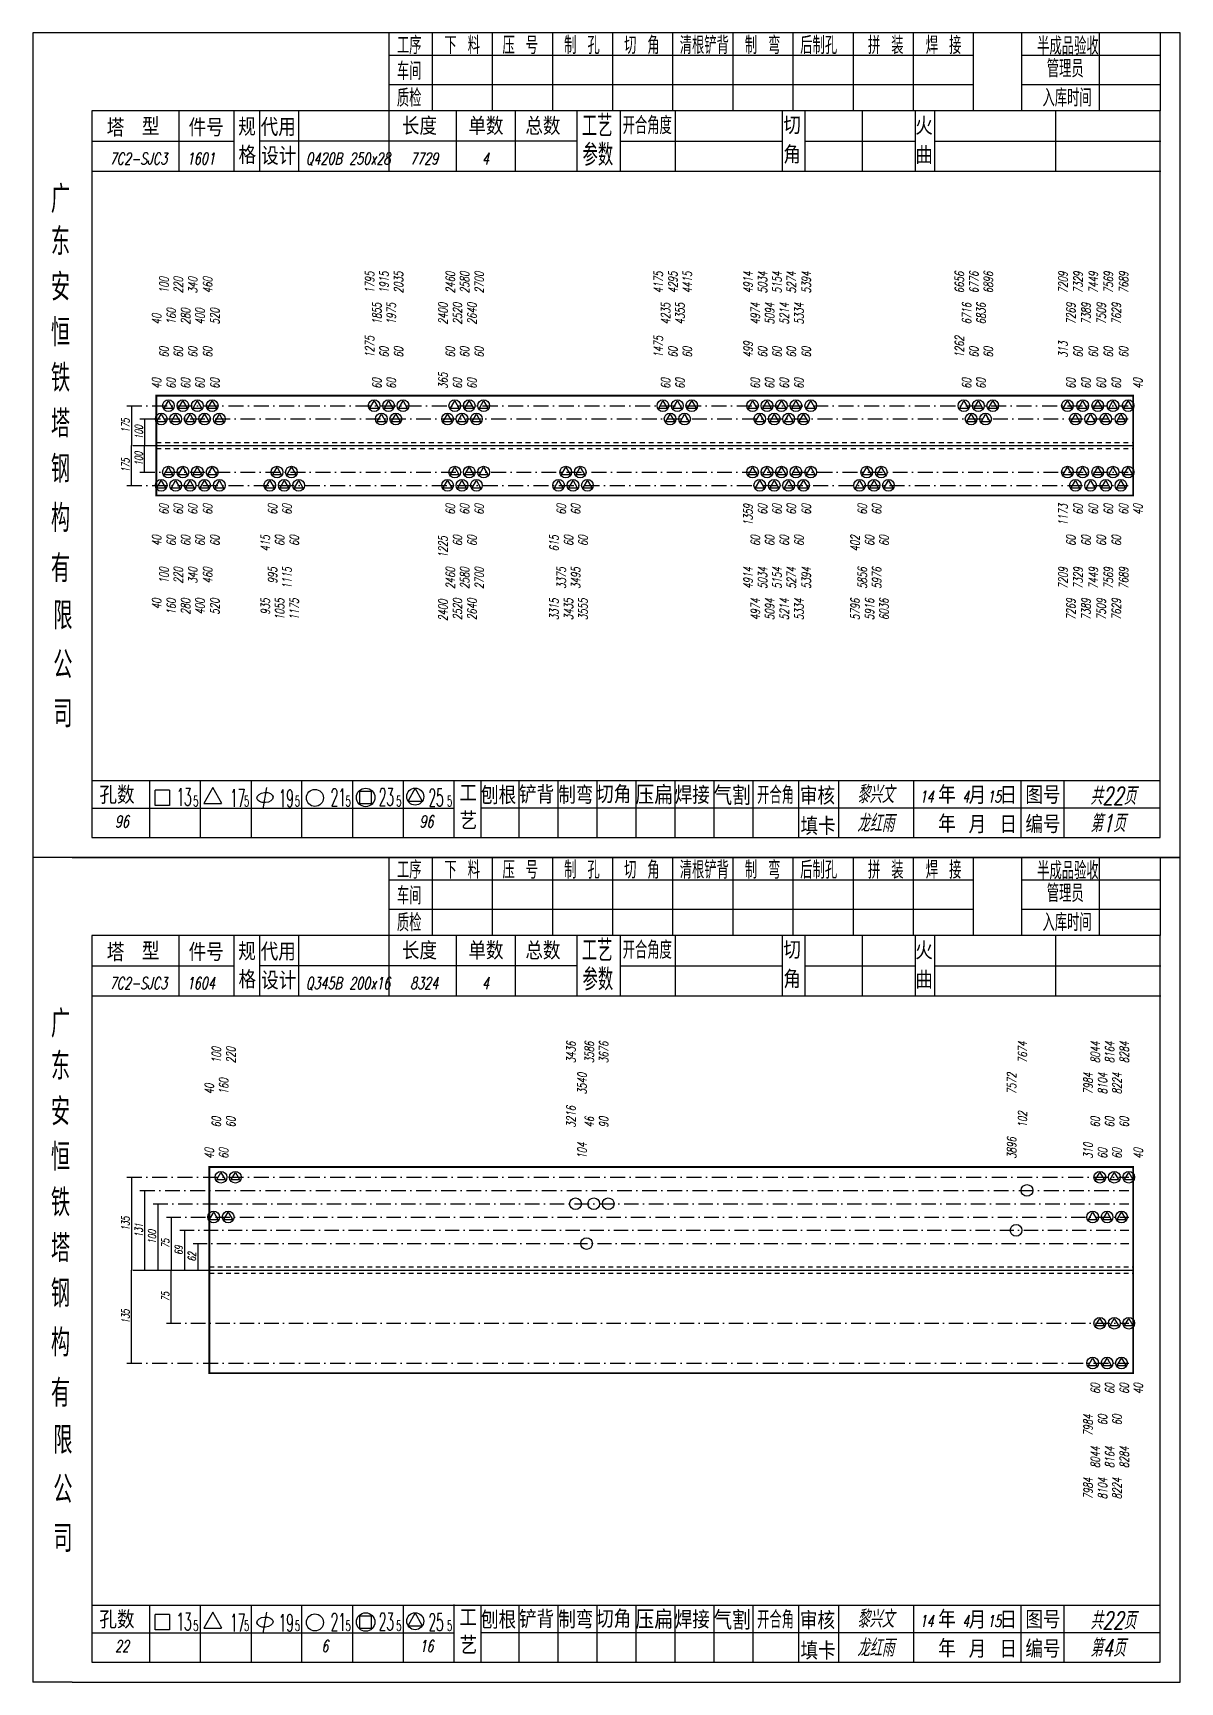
# Model space of a CAD drawing. Header units: millimetres. Extents: x -1378 to 644, y -1773 to 1979.
# Drawn here: x 51.5 to 345.3, y 1557.1 to 1979.4 of the extents above; entities that cross this region are included whole.
import ezdxf
from ezdxf.enums import TextEntityAlignment as Align

# ---------------------------------------------------------------- set-up
doc = ezdxf.new("R2010")
doc.units = ezdxf.units.MM
doc.linetypes.add('LPY8', pattern=[0.009, 0.005, -0.004])
doc.linetypes.add('LPY9', pattern=[0.025, 0.015, -0.005, 0, -0.005])
for name, color, linetype in [('1', 7, 'Continuous'), ('2', 7, 'Continuous'), ('21', 7, 'Continuous')]:
    doc.layers.add(name, color=color, linetype=linetype)
doc.styles.add('hz', font='txt.shx', dxfattribs={"width": 0.7, "oblique": 12, "bigfont": 'hztxt.shx'})

# ---------------------------------------------------------------- blocks, each defined once
blk = doc.blocks.new('xytfsc')
at = {"color": 243}
for p, q in [((-0.0818, 0.17567), (-0.0818, -0.0355)), ((0.212, 0.17567), (-0.0818, 0.17567)), ((0.00934, 0.17567), (0.00934, 0.15571)), ((0.02044, 0.17567), (0.02044, 0.15571)), ((0.03584, 0.17567), (0.03584, 0.15571)), ((0.05124, 0.17567), (0.05124, 0.15571)), ((0.06664, 0.17567), (0.06664, 0.15571)), ((0.08204, 0.17567), (0.08204, 0.15571)), ((0.09744, 0.17567), (0.09744, 0.15571)), ((0.11284, 0.17567), (0.11284, 0.15571)), ((0.12824, 0.17567), (0.12824, 0.15571)), ((0.14364, 0.17567), (0.14364, 0.15571)), ((0.15904, 0.17567), (0.15904, 0.15571)), ((0.15904, 0.17567), (0.15904, 0.15571)), ((0.17139, 0.17567), (0.17139, 0.1557)), ((0.19125, 0.17567), (0.19125, 0.1557)), ((0.20692, 0.17567), (0.20692, 0.1557)), ((0.212, 0.1457), (0.212, 0.17567)), ((0.15904, 0.16991), (0.00934, 0.16991)), ((0.20692, 0.16991), (0.17139, 0.16991)), ((0.15904, 0.16238), (0.00934, 0.16238)), ((0.20692, 0.16238), (0.17139, 0.16238)), ((-0.0667, 0.1557), (-0.0667, -0.03042)), ((0.20692, 0.1557), (-0.0667, 0.1557)), ((-0.04446, 0.15571), (-0.04446, 0.14021)), ((-0.01376, 0.15577), (-0.01376, 0.14027)), ((0.00934, 0.15571), (0.00934, 0.14021)), ((0.02657, 0.1558), (0.02657, 0.1403)), ((0.0417, 0.1558), (0.0417, 0.1403)), ((0.05749, 0.1557), (0.05749, 0.1402)), ((0.06861, 0.1557), (0.06861, 0.1402)), ((0.08265, 0.1557), (0.08265, 0.1402)), ((0.1101, 0.1557), (0.1101, 0.1402)), ((0.11589, 0.1557), (0.11589, 0.1402)), ((0.13059, 0.1557), (0.13059, 0.1402)), ((0.14414, 0.1557), (0.14414, 0.1402)), ((0.14915, 0.1557), (0.14915, 0.1402)), ((0.18007, 0.1557), (0.18007, 0.1402)), ((0.20692, -0.03042), (0.20692, 0.1557)), ((-0.03023, 0.14789), (-0.0667, 0.14789)), ((0.05749, 0.14795), (-0.02369, 0.14795)), ((0.06861, 0.14795), (0.1101, 0.14795)), ((0.11589, 0.14795), (0.14414, 0.14795)), ((0.14915, 0.14795), (0.2071, 0.14795)), ((0.212, -0.0355), (0.212, 0.1457)), ((0.2071, 0.1402), (-0.0667, 0.1402)), ((-0.0667, -0.0158), (0.20692, -0.0158)), ((-0.05193, -0.0158), (-0.05193, -0.03042)), ((-0.03893, -0.03042), (-0.03893, -0.0158)), ((-0.02593, -0.0158), (-0.02593, -0.03042)), ((-0.01293, -0.03042), (-0.01293, -0.0158)), ((0.00007, -0.0158), (0.00007, -0.03042)), ((0.01307, -0.03028), (0.01307, -0.0158)), ((0.04269, -0.03037), (0.04269, -0.0157)), ((0.05269, -0.03037), (0.05269, -0.0157)), ((0.06269, -0.03037), (0.06269, -0.0157)), ((0.07269, -0.03037), (0.07269, -0.0157)), ((0.08269, -0.03037), (0.08269, -0.0157)), ((0.09269, -0.03037), (0.09269, -0.0157)), ((0.10269, -0.03037), (0.10269, -0.0157)), ((0.1144, -0.03054), (0.1144, -0.01587)), ((0.12461, -0.03053), (0.12461, -0.01587)), ((0.14378, -0.03042), (0.14378, -0.01576)), ((0.17132, -0.03045), (0.17132, -0.01578)), ((0.18234, -0.03043), (0.18234, -0.01576)), ((-0.05048, -0.02216), (-0.05048, -0.01823)), ((-0.04687, -0.01823), (-0.05048, -0.01823)), ((-0.04687, -0.01823), (-0.04687, -0.02216)), ((-0.03572, -0.0176), (-0.03801, -0.0217)), ((-0.03347, -0.02167), (-0.03572, -0.0176)), ((-0.02201, -0.0176), (-0.02294, -0.02301)), ((0.00483, -0.01861), (0.00194, -0.01861)), ((0.00194, -0.02176), (0.00194, -0.01861)), ((0.00483, -0.01861), (0.00483, -0.02176)), ((0.01611, -0.01776), (0.01429, -0.02104)), ((0.01431, -0.02109), (0.01795, -0.02108)), ((0.01792, -0.02102), (0.01611, -0.01776)), ((0.02607, -0.02298), (-0.0667, -0.02298)), ((-0.04687, -0.02216), (-0.05048, -0.02216)), ((-0.038, -0.02172), (-0.03348, -0.02172)), ((0.00483, -0.02176), (0.00194, -0.02176)), ((0.03294, -0.02282), (0.20692, -0.02282)), ((-0.0667, -0.03042), (0.20692, -0.03042)), ((-0.0718, -0.0355), (-0.0818, -0.0355)), ((-0.0718, -0.0355), (0.212, -0.0355))]:
    blk.add_line(p, q, dxfattribs=at)
at = {"color": 25}
for p, q in [((-0.03023, 0.14014), (-0.03023, 0.15564)), ((-0.0237, 0.14025), (-0.0237, 0.15575)), ((0.02607, -0.03028), (0.02607, -0.01568)), ((0.03298, -0.03049), (0.03298, -0.01589))]:
    blk.add_line(p, q, dxfattribs=at)
at = {"color": 243}
for centre, radius in [((-0.00958, -0.02025), 0.00218), ((0.00341, -0.02014), 0.00237), ((0.0161, -0.01993), 0.00218)]:
    blk.add_circle(centre, radius, dxfattribs=at)
blk.add_ellipse((-0.02237, -0.02016), major_axis=(-0.00206, -0.00014), ratio=0.631198, dxfattribs=at)
at = {"color": 243, "style": 'hz'}
for s, height, width, p in [('工序', 0.0045, 0.7, (0.01141, 0.17026)), ('下 料', 0.0045, 0.7, (0.0236, 0.17026)), ('压 号', 0.0045, 0.7, (0.03845, 0.17026)), ('制 孔', 0.0045, 0.7, (0.05426, 0.17026)), ('切 角', 0.0045, 0.7, (0.0696, 0.17026)), ('清根铲背 ', 0.0045, 0.7, (0.08385, 0.17026)), (' 制 弯', 0.0045, 0.7, (0.09772, 0.17026)), (' 后制孔', 0.0045, 0.7, (0.11191, 0.17026)), ('拼 装', 0.0045, 0.7, (0.13207, 0.17026)), (' 焊 接', 0.0045, 0.7, (0.14407, 0.17026)), ('半成品验收', 0.0045, 0.7, (0.17541, 0.17009)), ('管理员', 0.0045, 0.7, (0.17787, 0.16428)), ('车间', 0.0045, 0.7, (0.01141, 0.16365)), ('质检', 0.0045, 0.7, (0.01141, 0.15676)), ('入库时间', 0.0045, 0.7, (0.17677, 0.15681)), ('工艺', 0.0056, 0.7, (0.0588, 0.14906)), ('开合角度', 0.0045, 0.7, (0.06923, 0.14974)), ('参数', 0.0056, 0.7, (0.05897, 0.14164)), ('广', 0.007, 0.7, (-0.0772, 0.1296)), ('东', 0.007, 0.7, (-0.0772, 0.11874)), ('安', 0.007, 0.7, (-0.0772, 0.10709)), ('恒', 0.007, 0.7, (-0.0772, 0.09543)), ('铁', 0.007, 0.7, (-0.0772, 0.08376)), ('塔', 0.007, 0.7, (-0.0772, 0.07209)), ('钢', 0.007, 0.7, (-0.0772, 0.06049)), ('构', 0.007, 0.7, (-0.0772, 0.04788)), ('有', 0.007, 0.7, (-0.0772, 0.035)), ('限', 0.007, 0.7, (-0.07659, 0.02293)), ('公', 0.007, 0.7, (-0.07659, 0.01032)), ('司', 0.007, 0.7, (-0.07659, -0.00223)), ('开合角', 0.0045, 0.7, (0.10368, -0.02179)), ('13', 0.0045, 0.5, (-0.04503, -0.02227)), ('5', 0.00269, 0.6, (-0.04077, -0.02242)), ('17', 0.0045, 0.5, (-0.0313, -0.02254)), ('5', 0.00269, 0.6, (-0.02777, -0.02242)), ('19', 0.0045, 0.5, (-0.01885, -0.0226)), ('5', 0.00269, 0.6, (-0.01477, -0.02242)), ('21', 0.0045, 0.5, (-0.00553, -0.02238)), ('5', 0.00269, 0.6, (-0.00177, -0.02242)), ('23', 0.0045, 0.5, (0.00679, -0.02228)), ('5', 0.00269, 0.6, (0.01123, -0.02242)), ('25', 0.0045, 0.5, (0.01952, -0.02242)), ('5', 0.00269, 0.6, (0.02423, -0.02242))]:
    blk.add_text(s, height=height, dxfattribs=dict(at, width=width)).set_placement(p)
for s, height, p in [('塔', 0.0045, (-0.06291, 0.14913)), ('型', 0.0045, (-0.0539, 0.14943)), ('单数', 0.0045, (0.02972, 0.14955)), ('总数', 0.0045, (0.04431, 0.14954)), ('孔数', 0.0045, (-0.06478, -0.02179)), ('压扁', 0.0048, (0.07253, -0.02192)), ('气割', 0.0048, (0.09248, -0.0221)), ('图号', 0.0045, (0.1724, -0.0218)), ('编号', 0.0045, (0.1724, -0.0293))]:
    blk.add_text(s, height=height, dxfattribs=at).set_placement(p)
at = {"color": 25, "style": 'hz'}
for s, p in [('件号', (-0.04194, 0.14917)), ('规', (-0.02923, 0.14934)), ('代用', (-0.02348, 0.14927)), ('长度', (0.01268, 0.14955)), ('切', (0.11039, 0.14973)), ('火', (0.14418, 0.14957)), ('格', (-0.02915, 0.14213)), ('设计', (-0.02335, 0.14189)), ('角', (0.11039, 0.14223)), ('曲', (0.14418, 0.14207)), ('铲背', (0.04269, -0.02169)), ('制弯', (0.05274, -0.02179)), ('切角', (0.06243, -0.02161)), ('焊接', (0.08256, -0.02181)), ('年', (0.15005, -0.0217)), ('工', (0.02741, -0.02128)), ('刨根', (0.03296, -0.02187)), ('审核', (0.11462, -0.022)), ('月', (0.15785, -0.02184)), ('日', (0.16576, -0.02182)), ('艺', (0.02749, -0.02838)), ('填卡', (0.1148, -0.02977)), ('年', (0.15005, -0.02918)), ('月', (0.15785, -0.02932)), ('日', (0.16576, -0.0293))]:
    blk.add_text(s, height=0.0045, dxfattribs=at).set_placement(p)
blk = doc.blocks.new('li8')
at = {"layer": '21', "color": 7, "linetype": 'LPY8'}
blk.add_line((0, 0), (1, 0), dxfattribs=at)
blk = doc.blocks.new('do')
at = {"color": 211}
for p, q in [((-0.72, -0.41), (0, 0.83)), ((0, 0.83), (0.72, -0.41)), ((-0.72, -0.41), (0.72, -0.41))]:
    blk.add_line(p, q, dxfattribs=at)
blk.add_circle((0, 0), 1, dxfattribs=at)
blk = doc.blocks.new('li9')
at = {"layer": '21', "color": 210, "linetype": 'LPY9'}
blk.add_line((0, 0), (1, 0), dxfattribs=at)
blk = doc.blocks.new('co')
at = {"color": 211}
blk.add_circle((0, 0), 1, dxfattribs=at)

msp = doc.modelspace()

# ---------------------------------------------------------------- linework, layer by layer
at = {"layer": '2', "color": 7}
for p, q in [((76.6653, 1883.9526), (76.6653, 1873.7526)), ((80.0653, 1880.5526), (80.0653, 1873.7526)), ((76.6653, 1863.5526), (76.6653, 1873.7526)), ((77.0653, 1873.7526), (143.0653, 1873.7526)), ((77.0653, 1873.7526), (143.0653, 1873.7526)), ((80.0653, 1866.9526), (80.0653, 1873.7526)), ((83.0653, 1873.7526), (333.2653, 1873.7526)), ((76.6653, 1686.3526), (76.6653, 1662.5526)), ((80.0653, 1682.9526), (80.0653, 1662.5526)), ((83.4653, 1679.5526), (83.4653, 1662.5526)), ((86.8653, 1676.1526), (86.8653, 1662.5526)), ((90.2653, 1672.7526), (90.2653, 1662.5526)), ((93.6653, 1669.3526), (93.6653, 1662.5526)), ((76.6653, 1638.7526), (76.6653, 1662.5526)), ((77.0653, 1662.5526), (156.6653, 1662.5526)), ((77.0653, 1662.5526), (156.6653, 1662.5526)), ((86.8653, 1648.9526), (86.8653, 1662.5526)), ((96.6653, 1662.5526), (333.2653, 1662.5526))]:
    msp.add_line(p, q, dxfattribs=at)
at = {"layer": '2', "color": 7, "const_width": 0.5}
for points in [[(83.0653, 1886.5526), (333.2653, 1886.5526), (333.2653, 1860.9526), (83.0653, 1860.9526)], [(96.6653, 1688.9526), (333.2653, 1688.9526), (333.2653, 1636.1526), (96.6653, 1636.1526)]]:
    msp.add_lwpolyline(points, close=True, dxfattribs=at)

# ---------------------------------------------------------------- block references
at = {"layer": '1', "color": 7}
for name, p, xscale, yscale, zscale in [('xytfsc', (133.2653, 1803.7526), 1000, 1000, 1000), ('li9', (75.4653, 1883.9526), 256.5051364989, 256.5051364989, 256.5051364989), ('do', (86.1583, 1883.9526), 1.5, 1.5, 1.5), ('do', (89.8583, 1883.9526), 1.5, 1.5, 1.5), ('do', (93.5583, 1883.9526), 1.5, 1.5, 1.5), ('do', (97.3606, 1883.9526), 1.5, 1.5, 1.5), ('do', (138.848, 1883.9526), 1.5, 1.5, 1.5), ('do', (142.548, 1883.9526), 1.5, 1.5, 1.5), ('do', (146.248, 1883.9526), 1.5, 1.5, 1.5), ('do', (159.4994, 1883.9526), 1.5, 1.5, 1.5), ('do', (163.1994, 1883.9526), 1.5, 1.5, 1.5), ('do', (166.8994, 1883.9526), 1.5, 1.5, 1.5), ('do', (212.8106, 1883.9526), 1.5, 1.5, 1.5), ('do', (216.5106, 1883.9526), 1.5, 1.5, 1.5), ('do', (220.2106, 1883.9526), 1.5, 1.5, 1.5), ('do', (235.7763, 1883.9526), 1.5, 1.5, 1.5), ('do', (239.4763, 1883.9526), 1.5, 1.5, 1.5), ('do', (243.1763, 1883.9526), 1.5, 1.5, 1.5), ('do', (246.8763, 1883.9526), 1.5, 1.5, 1.5), ('do', (250.6785, 1883.9526), 1.5, 1.5, 1.5), ('do', (289.9119, 1883.9526), 1.5, 1.5, 1.5), ('do', (293.6119, 1883.9526), 1.5, 1.5, 1.5), ('do', (297.3119, 1883.9526), 1.5, 1.5, 1.5), ('do', (316.432, 1883.9526), 1.5, 1.5, 1.5), ('do', (320.3166, 1883.9526), 1.5, 1.5, 1.5), ('do', (324.2012, 1883.9526), 1.5, 1.5, 1.5), ('do', (328.0858, 1883.9526), 1.5, 1.5, 1.5), ('do', (331.9704, 1883.9526), 1.5, 1.5, 1.5), ('li9', (78.8653, 1880.5526), 253.1051364989, 253.1051364989, 253.1051364989), ('do', (84.3083, 1880.5526), 1.5, 1.5, 1.5), ('do', (88.0083, 1880.5526), 1.5, 1.5, 1.5), ('do', (91.7083, 1880.5526), 1.5, 1.5, 1.5), ('do', (95.4083, 1880.5526), 1.5, 1.5, 1.5), ('do', (99.2106, 1880.5526), 1.5, 1.5, 1.5), ('do', (140.698, 1880.5526), 1.5, 1.5, 1.5), ('do', (144.398, 1880.5526), 1.5, 1.5, 1.5), ('do', (157.6494, 1880.5526), 1.5, 1.5, 1.5), ('do', (161.3494, 1880.5526), 1.5, 1.5, 1.5), ('do', (165.0494, 1880.5526), 1.5, 1.5, 1.5), ('do', (214.6606, 1880.5526), 1.5, 1.5, 1.5), ('do', (218.3606, 1880.5526), 1.5, 1.5, 1.5), ('do', (237.6263, 1880.5526), 1.5, 1.5, 1.5), ('do', (241.3263, 1880.5526), 1.5, 1.5, 1.5), ('do', (245.0263, 1880.5526), 1.5, 1.5, 1.5), ('do', (248.8285, 1880.5526), 1.5, 1.5, 1.5), ('do', (291.7619, 1880.5526), 1.5, 1.5, 1.5), ('do', (295.4619, 1880.5526), 1.5, 1.5, 1.5), ('do', (318.4666, 1880.5526), 1.5, 1.5, 1.5), ('do', (322.3512, 1880.5526), 1.5, 1.5, 1.5), ('do', (326.2358, 1880.5526), 1.5, 1.5, 1.5), ('do', (330.1204, 1880.5526), 1.5, 1.5, 1.5), ('li9', (78.8653, 1866.9526), 253.1051364989, 253.1051364989, 253.1051364989), ('do', (86.1583, 1866.9526), 1.5, 1.5, 1.5), ('do', (89.8583, 1866.9526), 1.5, 1.5, 1.5), ('do', (93.5583, 1866.9526), 1.5, 1.5, 1.5), ('do', (97.3606, 1866.9526), 1.5, 1.5, 1.5), ('do', (113.972, 1866.9526), 1.5, 1.5, 1.5), ('do', (117.672, 1866.9526), 1.5, 1.5, 1.5), ('do', (159.4994, 1866.9526), 1.5, 1.5, 1.5), ('do', (163.1994, 1866.9526), 1.5, 1.5, 1.5), ('do', (166.8994, 1866.9526), 1.5, 1.5, 1.5), ('do', (187.9346, 1866.9526), 1.5, 1.5, 1.5), ('do', (191.6346, 1866.9526), 1.5, 1.5, 1.5), ('do', (235.7763, 1866.9526), 1.5, 1.5, 1.5), ('do', (239.4763, 1866.9526), 1.5, 1.5, 1.5), ('do', (243.1763, 1866.9526), 1.5, 1.5, 1.5), ('do', (246.8763, 1866.9526), 1.5, 1.5, 1.5), ('do', (250.6785, 1866.9526), 1.5, 1.5, 1.5), ('do', (265.036, 1866.9526), 1.5, 1.5, 1.5), ('do', (268.736, 1866.9526), 1.5, 1.5, 1.5), ('do', (316.432, 1866.9526), 1.5, 1.5, 1.5), ('do', (320.3166, 1866.9526), 1.5, 1.5, 1.5), ('do', (324.2012, 1866.9526), 1.5, 1.5, 1.5), ('do', (328.0858, 1866.9526), 1.5, 1.5, 1.5), ('do', (331.9704, 1866.9526), 1.5, 1.5, 1.5), ('li9', (75.4653, 1863.5526), 256.5051364989, 256.5051364989, 256.5051364989), ('do', (84.3083, 1863.5526), 1.5, 1.5, 1.5), ('do', (88.0083, 1863.5526), 1.5, 1.5, 1.5), ('do', (91.7083, 1863.5526), 1.5, 1.5, 1.5), ('do', (95.4083, 1863.5526), 1.5, 1.5, 1.5), ('do', (99.2106, 1863.5526), 1.5, 1.5, 1.5), ('do', (112.122, 1863.5526), 1.5, 1.5, 1.5), ('do', (115.822, 1863.5526), 1.5, 1.5, 1.5), ('do', (119.522, 1863.5526), 1.5, 1.5, 1.5), ('do', (157.6494, 1863.5526), 1.5, 1.5, 1.5), ('do', (161.3494, 1863.5526), 1.5, 1.5, 1.5), ('do', (165.0494, 1863.5526), 1.5, 1.5, 1.5), ('do', (186.0846, 1863.5526), 1.5, 1.5, 1.5), ('do', (189.7846, 1863.5526), 1.5, 1.5, 1.5), ('do', (193.4846, 1863.5526), 1.5, 1.5, 1.5), ('do', (237.6263, 1863.5526), 1.5, 1.5, 1.5), ('do', (241.3263, 1863.5526), 1.5, 1.5, 1.5), ('do', (245.0263, 1863.5526), 1.5, 1.5, 1.5), ('do', (248.8285, 1863.5526), 1.5, 1.5, 1.5), ('do', (263.186, 1863.5526), 1.5, 1.5, 1.5), ('do', (266.886, 1863.5526), 1.5, 1.5, 1.5), ('do', (270.586, 1863.5526), 1.5, 1.5, 1.5), ('do', (318.4666, 1863.5526), 1.5, 1.5, 1.5), ('do', (322.3512, 1863.5526), 1.5, 1.5, 1.5), ('do', (326.2358, 1863.5526), 1.5, 1.5, 1.5), ('do', (330.1204, 1863.5526), 1.5, 1.5, 1.5), ('xytfsc', (133.2653, 1592.5526), 1000, 1000, 1000), ('li9', (75.4653, 1686.3526), 256.663046612206, 256.663046612206, 256.663046612206), ('do', (99.6067, 1686.3526), 1.5, 1.5, 1.5), ('do', (103.3067, 1686.3526), 1.5, 1.5, 1.5), ('do', (324.7283, 1686.3526), 1.5, 1.5, 1.5), ('do', (328.4283, 1686.3526), 1.5, 1.5, 1.5), ('do', (332.1283, 1686.3526), 1.5, 1.5, 1.5), ('li9', (78.8653, 1682.9526), 253.263046612206, 253.263046612206, 253.263046612206), ('co', (190.423, 1679.5526), 1.5, 1.5, 1.5), ('co', (195.1108, 1679.5526), 1.5, 1.5, 1.5), ('co', (198.8108, 1679.5526), 1.5, 1.5, 1.5), ('co', (306.0648, 1682.9526), 1.5, 1.5, 1.5), ('li9', (82.2653, 1679.5526), 249.863046612206, 249.863046612206, 249.863046612206), ('do', (97.7567, 1676.1526), 1.5, 1.5, 1.5), ('do', (101.4567, 1676.1526), 1.5, 1.5, 1.5), ('do', (322.8783, 1676.1526), 1.5, 1.5, 1.5), ('do', (326.5783, 1676.1526), 1.5, 1.5, 1.5), ('do', (330.2783, 1676.1526), 1.5, 1.5, 1.5), ('li9', (85.6653, 1676.1526), 246.463046612206, 246.463046612206, 246.463046612206), ('li9', (89.0653, 1672.7526), 243.063046612206, 243.063046612206, 243.063046612206), ('co', (303.2815, 1672.7526), 1.5, 1.5, 1.5), ('li9', (92.4653, 1669.3526), 239.663046612206, 239.663046612206, 239.663046612206), ('co', (193.2608, 1669.3526), 1.5, 1.5, 1.5), ('li9', (85.6653, 1648.9526), 246.463046612206, 246.463046612206, 246.463046612206), ('do', (324.7283, 1648.9526), 1.5, 1.5, 1.5), ('do', (328.4283, 1648.9526), 1.5, 1.5, 1.5), ('do', (332.1283, 1648.9526), 1.5, 1.5, 1.5), ('do', (322.8783, 1638.7526), 1.5, 1.5, 1.5), ('do', (326.5783, 1638.7526), 1.5, 1.5, 1.5), ('do', (330.2783, 1638.7526), 1.5, 1.5, 1.5), ('li9', (75.4653, 1638.7526), 256.663046612206, 256.663046612206, 256.663046612206)]:
    msp.add_blockref(name, p, dxfattribs=dict(at, xscale=xscale, yscale=yscale, zscale=zscale))
at = {"layer": '2', "color": 7}
for p, xscale, yscale, zscale in [((83.0653, 1874.5526), 250.2, 250.2, 250.2), ((83.0653, 1872.9526), 250.2, 250.2, 250.2), ((96.6653, 1663.3526), 236.6, 236.6, 236.6), ((96.6653, 1661.7526), 236.6, 236.6, 236.6)]:
    msp.add_blockref('li8', p, dxfattribs=dict(at, xscale=xscale, yscale=yscale, zscale=zscale))

# ---------------------------------------------------------------- texts
at = {"layer": '1', "color": 6, "style": 'hz', "oblique": 12, "width": 0.7}
for s, p in [('7C2-SJC3', (78.4653, 1945.7526)), ('1601', (94.4653, 1945.7526)), ('Q420B 250x28', (132.1653, 1945.7526)), ('7729', (151.6653, 1945.7526)), ('4', (167.3653, 1945.7526))]:
    msp.add_text(s, height=3, dxfattribs=at).set_placement(p, align=Align.CENTER)
at = {"layer": '1', "color": 7, "style": 'hz', "oblique": 12, "width": 0.7}
for s, p in [('1795', (138.848, 1912.7526)), ('1915', (142.548, 1912.7526)), ('2035', (146.248, 1912.7526)), ('2460', (159.4994, 1912.7526)), ('2580', (163.1994, 1912.7526)), ('2700', (166.8994, 1912.7526)), ('4175', (212.8106, 1912.7526)), ('4295', (216.5106, 1912.7526)), ('4415', (220.2106, 1912.7526)), ('4914', (235.7763, 1912.7526)), ('5034', (239.4763, 1912.7526)), ('5154', (243.1763, 1912.7526)), ('5274', (246.8763, 1912.7526)), ('5394', (250.6785, 1912.7526)), ('6656', (289.9119, 1912.7526)), ('6776', (293.6119, 1912.7526)), ('6896', (297.3119, 1912.7526)), ('7209', (316.432, 1912.7526)), ('7329', (320.3166, 1912.7526)), ('7449', (324.2012, 1912.7526)), ('7569', (328.0858, 1912.7526)), ('7689', (331.9704, 1912.7526)), ('100', (86.1583, 1912.7526)), ('220', (89.8583, 1912.7526)), ('340', (93.5583, 1912.7526)), ('460', (97.3606, 1912.7526)), ('1855', (140.698, 1904.7526)), ('1975', (144.398, 1904.7526)), ('2400', (157.6494, 1904.7526)), ('2520', (161.3494, 1904.7526)), ('2640', (165.0494, 1904.7526)), ('4235', (214.6606, 1904.7526)), ('4355', (218.3606, 1904.7526)), ('4974', (237.6263, 1904.7526)), ('5094', (241.3263, 1904.7526)), ('5214', (245.0263, 1904.7526)), ('5334', (248.8285, 1904.7526)), ('6716', (291.7619, 1904.7526)), ('6836', (295.4619, 1904.7526)), ('7269', (318.4666, 1904.7526)), ('7389', (322.3512, 1904.7526)), ('7509', (326.2358, 1904.7526)), ('7629', (330.1204, 1904.7526)), ('40', (84.3083, 1904.7526)), ('160', (88.0083, 1904.7526)), ('280', (91.7083, 1904.7526)), ('400', (95.4083, 1904.7526)), ('520', (99.2106, 1904.7526)), ('1275', (138.848, 1896.2526)), ('1475', (212.8106, 1896.2526)), ('1262', (289.9119, 1896.2526)), ('60', (86.1583, 1896.2526)), ('60', (89.8583, 1896.2526)), ('60', (93.5583, 1896.2526)), ('60', (97.3606, 1896.2526)), ('60', (142.548, 1896.2526)), ('60', (146.248, 1896.2526)), ('60', (159.4994, 1896.2526)), ('60', (163.1994, 1896.2526)), ('60', (166.8994, 1896.2526)), ('60', (216.5106, 1896.2526)), ('60', (220.2106, 1896.2526)), ('499', (235.7763, 1896.2526)), ('60', (239.4763, 1896.2526)), ('60', (243.1763, 1896.2526)), ('60', (246.8763, 1896.2526)), ('60', (250.6785, 1896.2526)), ('60', (293.6119, 1896.2526)), ('60', (297.3119, 1896.2526)), ('313', (316.432, 1896.2526)), ('60', (320.3166, 1896.2526)), ('60', (324.2012, 1896.2526)), ('60', (328.0858, 1896.2526)), ('60', (331.9704, 1896.2526)), ('365', (157.6494, 1888.2526)), ('40', (84.3083, 1888.2526)), ('60', (88.0083, 1888.2526)), ('60', (91.7083, 1888.2526)), ('60', (95.4083, 1888.2526)), ('60', (99.2106, 1888.2526)), ('60', (140.698, 1888.2526)), ('60', (144.398, 1888.2526)), ('60', (161.3494, 1888.2526)), ('60', (165.0494, 1888.2526)), ('60', (214.6606, 1888.2526)), ('60', (218.3606, 1888.2526)), ('60', (237.6263, 1888.2526)), ('60', (241.3263, 1888.2526)), ('60', (245.0263, 1888.2526)), ('60', (248.8285, 1888.2526)), ('60', (291.7619, 1888.2526)), ('60', (295.4619, 1888.2526)), ('60', (318.4666, 1888.2526)), ('60', (322.3512, 1888.2526)), ('60', (326.2358, 1888.2526)), ('60', (330.1204, 1888.2526)), ('40', (335.6178, 1888.2526)), ('100', (99.6067, 1715.5526)), ('220', (103.3067, 1715.5526)), ('3436', (190.423, 1715.5526)), ('3586', (195.1108, 1715.5526)), ('3676', (198.8108, 1715.5526)), ('7674', (306.0648, 1715.5526)), ('8044', (324.7283, 1715.5526)), ('8164', (328.4283, 1715.5526)), ('8284', (332.1283, 1715.5526)), ('160', (101.4567, 1707.5526)), ('3540', (193.2608, 1707.5526)), ('7572', (303.2815, 1707.5526)), ('7984', (322.8783, 1707.5526)), ('8104', (326.5783, 1707.5526)), ('8224', (330.2783, 1707.5526)), ('40', (97.7567, 1707.5526)), ('3216', (190.423, 1699.0526)), ('102', (306.0648, 1699.0526)), ('60', (99.6067, 1699.0526)), ('60', (103.3067, 1699.0526)), ('46', (195.1108, 1699.0526)), ('90', (198.8108, 1699.0526)), ('60', (324.7283, 1699.0526)), ('60', (328.4283, 1699.0526)), ('60', (332.1283, 1699.0526)), ('40', (97.7567, 1691.0526)), ('60', (101.4567, 1691.0526)), ('104', (193.2608, 1691.0526)), ('3896', (303.2815, 1691.0526)), ('310', (322.8783, 1691.0526)), ('60', (326.5783, 1691.0526)), ('60', (330.2783, 1691.0526)), ('40', (335.6968, 1691.0526))]:
    msp.add_text(s, height=2.3, rotation=90, dxfattribs=at).set_placement(p)
for s, p in [('60', (86.1583, 1858.7526)), ('60', (89.8583, 1858.7526)), ('60', (93.5583, 1858.7526)), ('60', (97.3606, 1858.7526)), ('60', (113.972, 1858.7526)), ('60', (117.672, 1858.7526)), ('60', (159.4994, 1858.7526)), ('60', (163.1994, 1858.7526)), ('60', (166.8994, 1858.7526)), ('60', (187.9346, 1858.7526)), ('60', (191.6346, 1858.7526)), ('1359', (235.7763, 1858.7526)), ('60', (239.4763, 1858.7526)), ('60', (243.1763, 1858.7526)), ('60', (246.8763, 1858.7526)), ('60', (250.6785, 1858.7526)), ('60', (265.036, 1858.7526)), ('60', (268.736, 1858.7526)), ('1173', (316.432, 1858.7526)), ('60', (320.3166, 1858.7526)), ('60', (324.2012, 1858.7526)), ('60', (328.0858, 1858.7526)), ('60', (331.9704, 1858.7526)), ('40', (335.6178, 1858.7526)), ('40', (84.3083, 1850.7526)), ('60', (88.0083, 1850.7526)), ('60', (91.7083, 1850.7526)), ('60', (95.4083, 1850.7526)), ('60', (99.2106, 1850.7526)), ('415', (112.122, 1850.7526)), ('60', (115.822, 1850.7526)), ('60', (119.522, 1850.7526)), ('1225', (157.6494, 1850.4947)), ('60', (161.3494, 1850.7526)), ('60', (165.0494, 1850.7526)), ('615', (186.0846, 1850.7526)), ('60', (189.7846, 1850.7526)), ('60', (193.4846, 1850.7526)), ('60', (237.6263, 1850.7526)), ('60', (241.3263, 1850.7526)), ('60', (245.0263, 1850.7526)), ('60', (248.8285, 1850.7526)), ('402', (263.186, 1850.7526)), ('60', (266.886, 1850.7526)), ('60', (270.586, 1850.7526)), ('60', (318.4666, 1850.7526)), ('60', (322.3512, 1850.7526)), ('60', (326.2358, 1850.7526)), ('60', (330.1204, 1850.7526)), ('100', (86.1583, 1842.5526)), ('220', (89.8583, 1842.5526)), ('340', (93.5583, 1842.5526)), ('460', (97.3606, 1842.5526)), ('995', (113.972, 1842.5526)), ('1115', (117.672, 1842.5526)), ('2460', (159.4994, 1842.5526)), ('2580', (163.1994, 1842.5526)), ('2700', (166.8994, 1842.5526)), ('3375', (187.9346, 1842.5526)), ('3495', (191.6346, 1842.5526)), ('4914', (235.7763, 1842.5526)), ('5034', (239.4763, 1842.5526)), ('5154', (243.1763, 1842.5526)), ('5274', (246.8763, 1842.5526)), ('5394', (250.6785, 1842.5526)), ('5856', (265.036, 1842.5526)), ('5976', (268.736, 1842.5526)), ('7209', (316.432, 1842.5526)), ('7329', (320.3166, 1842.5526)), ('7449', (324.2012, 1842.5526)), ('7569', (328.0858, 1842.5526)), ('7689', (331.9704, 1842.5526)), ('40', (84.3083, 1834.5526)), ('160', (88.0083, 1834.5526)), ('280', (91.7083, 1834.5526)), ('400', (95.4083, 1834.5526)), ('520', (99.2106, 1834.5526)), ('935', (112.122, 1834.5526)), ('1055', (115.822, 1834.5526)), ('1175', (119.522, 1834.5526)), ('2400', (157.6494, 1834.2947)), ('2520', (161.3494, 1834.5526)), ('2640', (165.0494, 1834.5526)), ('3315', (186.0846, 1834.5526)), ('3435', (189.7846, 1834.5526)), ('3555', (193.4846, 1834.5526)), ('4974', (237.6263, 1834.5526)), ('5094', (241.3263, 1834.5526)), ('5214', (245.0263, 1834.5526)), ('5334', (248.8285, 1834.5526)), ('5796', (263.186, 1834.5526)), ('5916', (266.886, 1834.5526)), ('6036', (270.586, 1834.5526)), ('7269', (318.4666, 1834.5526)), ('7389', (322.3512, 1834.5526)), ('7509', (326.2358, 1834.5526)), ('7629', (330.1204, 1834.5526)), ('60', (324.7283, 1633.5526)), ('60', (328.4283, 1633.5526)), ('60', (332.1283, 1633.5526)), ('40', (335.6968, 1633.5526)), ('7984', (322.8783, 1625.5526)), ('60', (326.5783, 1625.5526)), ('60', (330.2783, 1625.5526)), ('8044', (324.7283, 1617.3526)), ('8164', (328.4283, 1617.3526)), ('8284', (332.1283, 1617.3526)), ('7984', (322.8783, 1609.3526)), ('8104', (326.5783, 1609.3526)), ('8224', (330.2783, 1609.3526))]:
    msp.add_text(s, height=2.3, rotation=90, dxfattribs=at).set_placement(p, align=Align.RIGHT)
for s, height, p in [('黎兴文', 4.5, (267.2653, 1782.1526)), ('14', 3, (280.3653, 1782.3526)), ('4', 3, (290.3653, 1782.3526)), ('15', 3, (297.6653, 1782.3526)), ('96', 3, (74.2653, 1775.9526)), ('96', 3, (152.2653, 1775.9526)), ('龙红雨', 4.5, (267.2653, 1774.7526)), ('7C2-SJC3', 3, (78.4653, 1734.5526)), ('1604', 3, (94.4653, 1734.5526)), ('Q345B 200x16', 3, (132.1653, 1734.5526)), ('8324', 3, (151.6653, 1734.5526)), ('4', 3, (167.3653, 1734.5526)), ('黎兴文', 4.5, (267.2653, 1570.9526)), ('14', 3, (280.3653, 1571.1526)), ('4', 3, (290.3653, 1571.1526)), ('15', 3, (297.6653, 1571.1526)), ('22', 3, (74.2653, 1564.7526)), ('6', 3, (126.2653, 1564.7526)), ('16', 3, (152.2653, 1564.7526)), ('龙红雨', 4.5, (267.2653, 1563.5526))]:
    msp.add_text(s, height=height, dxfattribs=at).set_placement(p, align=Align.CENTER)
for s, p in [('共22页', (322.2653, 1781.7526)), ('第1页', (322.2653, 1774.7526)), ('共22页', (322.2653, 1570.5526)), ('第4页', (322.2653, 1563.5526))]:
    msp.add_text(s, height=4.5, dxfattribs=at).set_placement(p)
at = {"layer": '2', "color": 7, "style": 'hz', "oblique": 12, "width": 0.7}
for s, p in [('175', (76.1653, 1878.8526)), ('100', (79.5653, 1877.1526)), ('100', (79.5653, 1870.3526)), ('175', (76.1653, 1868.6526)), ('135', (76.1653, 1674.4526)), ('131', (79.5653, 1672.7526)), ('100', (82.9653, 1671.0526)), ('75', (86.3653, 1669.3526)), ('69', (89.7653, 1667.6526)), ('62', (93.1653, 1665.9526)), ('75', (86.3653, 1655.7526)), ('135', (76.1653, 1650.6526))]:
    msp.add_text(s, height=2, rotation=90, dxfattribs=at).set_placement(p, align=Align.CENTER)

doc.saveas('drawing.dxf')
